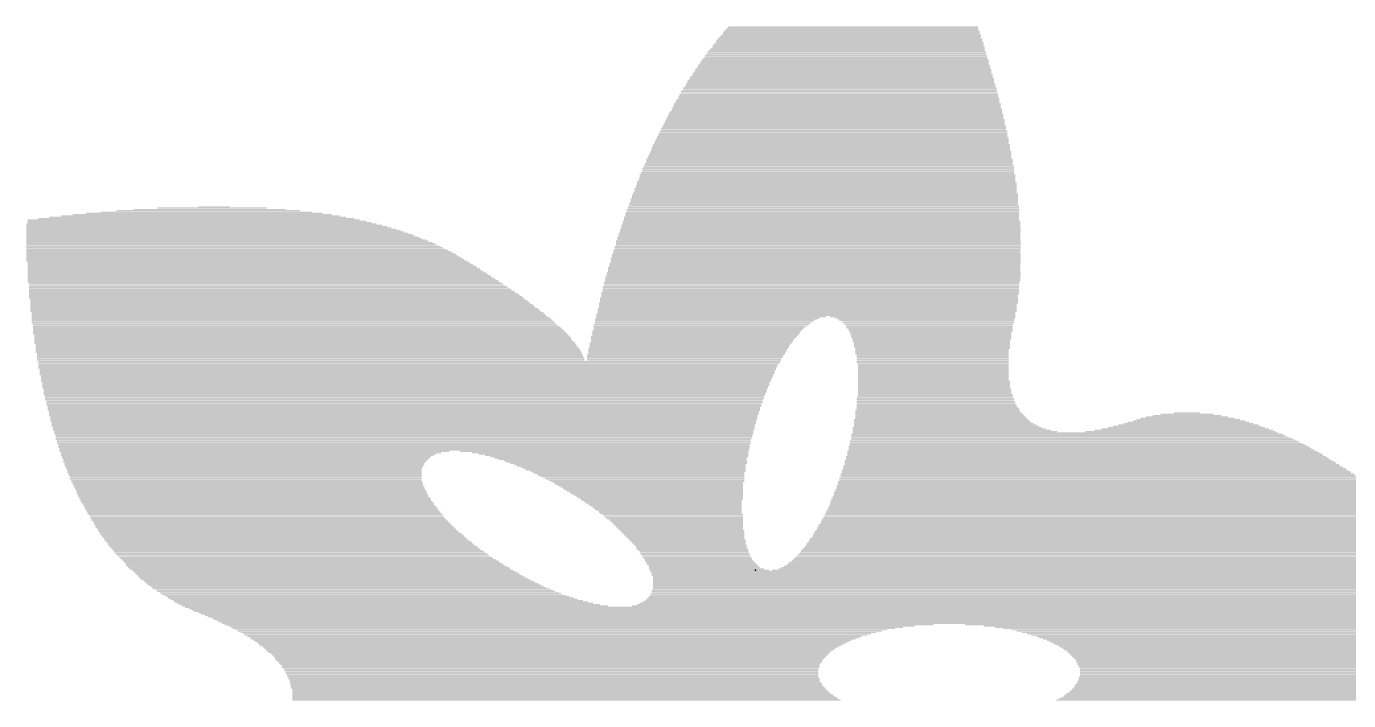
# Model space of a CAD drawing. Extents: x -0.7 to 23.9, y -0.3 to 32.1.
# Drawn here: x 0.758 to 3.299, y 25.15 to 26.445 of the extents above; entities that cross this region are included whole.
import ezdxf

# ---------------------------------------------------------------- set-up
doc = ezdxf.new("R2010")
doc.units = 0
doc.layers.add('21', color=253, linetype='CONTINUOUS')
doc.layers.add('23', color=53, linetype='CONTINUOUS')

# ---------------------------------------------------------------- blocks, each defined once
blk = doc.blocks.new('RECT')
blk.add_solid([(-0.5, -0.5), (0.5, -0.5), (-0.5, 0.5), (0.5, 0.5)])

msp = doc.modelspace()

# ---------------------------------------------------------------- linework, layer by layer
at = {"layer": '23'}
msp.add_point((2.159, 25.4), dxfattribs=at)

# ---------------------------------------------------------------- block references
at = {"layer": '21'}
for p, xscale, yscale in [((2.3406, 26.421), 0.508, 0.0026), ((2.3405, 26.4235), 0.5028, 0.0024), ((2.3418, 26.4261), 0.5004, 0.0026), ((2.3431, 26.4286), 0.4978, 0.0024), ((2.3431, 26.4337), 0.4928, 0.0026), ((2.3431, 26.4311), 0.4928, 0.0024), ((2.3444, 26.4362), 0.4902, 0.0024), ((2.3443, 26.4388), 0.485, 0.0026), ((2.3456, 26.4413), 0.4826, 0.0024), ((2.3469, 26.4438), 0.48, 0.0024), ((2.3342, 26.3956), 0.536, 0.0026), ((2.3342, 26.3981), 0.5308, 0.0024), ((2.3354, 26.4007), 0.5282, 0.0026), ((2.3367, 26.4032), 0.5256, 0.0024), ((2.3367, 26.4083), 0.5206, 0.0026), ((2.338, 26.4057), 0.5232, 0.0024), ((2.338, 26.4108), 0.5182, 0.0024), ((2.3393, 26.4134), 0.5156, 0.0026), ((2.3393, 26.4184), 0.5106, 0.0024), ((2.3393, 26.4159), 0.5106, 0.0024), ((2.3291, 26.3702), 0.5612, 0.0026), ((2.3291, 26.3727), 0.5562, 0.0024), ((2.3304, 26.3778), 0.5538, 0.0024), ((2.3304, 26.3753), 0.5538, 0.0026), ((2.3317, 26.3803), 0.5512, 0.0024), ((2.3316, 26.3829), 0.546, 0.0026), ((2.3329, 26.388), 0.5434, 0.0026), ((2.3329, 26.3854), 0.5434, 0.0024), ((2.3329, 26.3905), 0.5384, 0.0024), ((2.3342, 26.393), 0.536, 0.0024), ((2.324, 26.3473), 0.5816, 0.0024), ((2.3253, 26.3448), 0.5842, 0.0026), ((2.3253, 26.3499), 0.579, 0.0026), ((2.3253, 26.3549), 0.574, 0.0024), ((2.3266, 26.3524), 0.5766, 0.0024), ((2.3265, 26.3575), 0.5714, 0.0026), ((2.3278, 26.3626), 0.5688, 0.0026), ((2.3278, 26.36), 0.5688, 0.0024), ((2.3278, 26.3651), 0.5638, 0.0024), ((2.3291, 26.3676), 0.5612, 0.0024), ((2.3189, 26.3194), 0.607, 0.0026), ((2.3202, 26.3219), 0.6044, 0.0024), ((2.3215, 26.327), 0.602, 0.0024), ((2.3215, 26.3245), 0.602, 0.0026), ((2.3215, 26.3295), 0.5968, 0.0024), ((2.3228, 26.3346), 0.5944, 0.0024), ((2.3228, 26.3321), 0.5944, 0.0026), ((2.3227, 26.3397), 0.5892, 0.0024), ((2.3227, 26.3372), 0.5892, 0.0026), ((2.324, 26.3422), 0.5866, 0.0024), ((2.3164, 26.2965), 0.6274, 0.0024), ((2.3164, 26.294), 0.6274, 0.0026), ((2.3164, 26.3016), 0.6222, 0.0024), ((2.3164, 26.2991), 0.6222, 0.0026), ((2.3177, 26.3041), 0.6198, 0.0024), ((2.3177, 26.3092), 0.6146, 0.0024), ((2.319, 26.3067), 0.6172, 0.0026), ((2.3189, 26.3143), 0.612, 0.0024), ((2.3189, 26.3118), 0.612, 0.0026), ((2.3202, 26.3168), 0.6096, 0.0024), ((2.3113, 26.2686), 0.6476, 0.0026), ((2.3126, 26.2737), 0.6452, 0.0026), ((2.3126, 26.2711), 0.6452, 0.0024), ((2.3126, 26.2787), 0.64, 0.0024), ((2.3139, 26.2762), 0.6426, 0.0024), ((2.3139, 26.2813), 0.6376, 0.0026), ((2.3152, 26.2864), 0.635, 0.0026), ((2.3152, 26.2838), 0.635, 0.0024), ((2.3151, 26.2914), 0.6298, 0.0024), ((2.3151, 26.2889), 0.6298, 0.0024), ((2.3088, 26.2432), 0.668, 0.0026), ((2.3088, 26.2483), 0.663, 0.0026), ((2.3088, 26.2457), 0.663, 0.0024), ((2.3101, 26.2533), 0.6604, 0.0024), ((2.3101, 26.2508), 0.6604, 0.0024), ((2.31, 26.2584), 0.6552, 0.0024), ((2.31, 26.2559), 0.6552, 0.0026), ((2.3113, 26.2635), 0.6526, 0.0024), ((2.3113, 26.261), 0.6526, 0.0026), ((2.3126, 26.266), 0.6502, 0.0024), ((2.305, 26.2178), 0.6858, 0.0026), ((2.305, 26.2229), 0.6808, 0.0026), ((2.305, 26.2203), 0.6808, 0.0024), ((2.3063, 26.2279), 0.6782, 0.0024), ((2.3063, 26.2254), 0.6782, 0.0024), ((2.3062, 26.233), 0.673, 0.0024), ((2.3075, 26.2305), 0.6756, 0.0026), ((2.3075, 26.2381), 0.6704, 0.0024), ((2.3075, 26.2356), 0.6704, 0.0026), ((2.3088, 26.2406), 0.668, 0.0024), ((2.3011, 26.1949), 0.6984, 0.0024), ((2.3011, 26.1924), 0.6984, 0.0026), ((2.3024, 26.2), 0.6958, 0.0024), ((2.3024, 26.1975), 0.6958, 0.0026), ((2.3037, 26.2051), 0.6934, 0.0026), ((2.3037, 26.2025), 0.6934, 0.0024), ((2.3037, 26.2127), 0.6882, 0.0024), ((2.3037, 26.2102), 0.6882, 0.0026), ((2.3037, 26.2076), 0.6882, 0.0024), ((2.305, 26.2152), 0.6858, 0.0024), ((2.2986, 26.1721), 0.7136, 0.0026), ((2.2986, 26.1695), 0.7136, 0.0024), ((2.2986, 26.167), 0.7136, 0.0026), ((2.2999, 26.1771), 0.7112, 0.0024), ((2.2999, 26.1746), 0.7112, 0.0024), ((2.2999, 26.1822), 0.706, 0.0024), ((2.2999, 26.1797), 0.706, 0.0026), ((2.3012, 26.1898), 0.7036, 0.0024), ((2.3012, 26.1873), 0.7036, 0.0024), ((2.3012, 26.1848), 0.7036, 0.0026), ((2.2948, 26.1467), 0.7264, 0.0026), ((2.2961, 26.1441), 0.729, 0.0024), ((2.2961, 26.1416), 0.729, 0.0026), ((2.2961, 26.1517), 0.7238, 0.0024), ((2.2961, 26.1492), 0.7238, 0.0024), ((2.2974, 26.1594), 0.7214, 0.0026), ((2.2974, 26.1568), 0.7214, 0.0024), ((2.2974, 26.1543), 0.7214, 0.0026), ((2.2973, 26.1644), 0.7162, 0.0024), ((2.2973, 26.1619), 0.7162, 0.0024), ((2.2923, 26.1213), 0.7416, 0.0026), ((2.2923, 26.1187), 0.7416, 0.0024), ((2.2923, 26.1162), 0.7416, 0.0026), ((2.2923, 26.1263), 0.7366, 0.0024), ((2.2935, 26.1238), 0.739, 0.0024), ((2.2935, 26.134), 0.734, 0.0026), ((2.2935, 26.1314), 0.734, 0.0024), ((2.2935, 26.1289), 0.734, 0.0026), ((2.2948, 26.139), 0.7314, 0.0024), ((2.2948, 26.1365), 0.7314, 0.0024), ((1.1074, 26.0908), 0.353, 0.0026), ((1.1099, 26.0933), 0.292, 0.0024), ((1.115, 26.0959), 0.2108, 0.0026), ((1.1188, 26.0984), 0.061, 0.0024), ((2.2885, 26.0933), 0.7544, 0.0024), ((2.2885, 26.0908), 0.7544, 0.0026), ((2.2897, 26.0984), 0.7518, 0.0024), ((2.2897, 26.0959), 0.7518, 0.0026), ((2.2897, 26.106), 0.7466, 0.0024), ((2.2897, 26.1035), 0.7466, 0.0026), ((2.291, 26.1009), 0.7492, 0.0024), ((2.291, 26.1136), 0.7442, 0.0024), ((2.291, 26.1111), 0.7442, 0.0024), ((2.291, 26.1086), 0.7442, 0.0026), ((1.0946, 26.0654), 0.673, 0.0026), ((1.0794, 26.073), 0.6374, 0.0024), ((1.0858, 26.0705), 0.6502, 0.0026), ((1.0909, 26.0679), 0.6604, 0.0024), ((1.0845, 26.0755), 0.607, 0.0024), ((1.087, 26.0781), 0.5714, 0.0026), ((1.0921, 26.0806), 0.5358, 0.0024), ((1.0959, 26.0832), 0.4978, 0.0026), ((1.0997, 26.0857), 0.4546, 0.0024), ((1.1036, 26.0882), 0.4064, 0.0024), ((2.2859, 26.0705), 0.7644, 0.0026), ((2.2859, 26.0679), 0.7644, 0.0024), ((2.2859, 26.0654), 0.7644, 0.0026), ((2.2859, 26.0781), 0.7594, 0.0026), ((2.2859, 26.0755), 0.7594, 0.0024), ((2.2859, 26.073), 0.7594, 0.0024), ((2.2872, 26.0857), 0.7568, 0.0024), ((2.2872, 26.0832), 0.7568, 0.0026), ((2.2872, 26.0806), 0.7568, 0.0024), ((2.2885, 26.0882), 0.7544, 0.0024), ((1.0997, 26.0628), 0.6832, 0.0024), ((1.1048, 26.0603), 0.6934, 0.0024), ((1.1086, 26.0578), 0.701, 0.0026), ((1.1137, 26.0552), 0.7112, 0.0024), ((1.1175, 26.0527), 0.7188, 0.0026), ((1.1213, 26.0501), 0.7264, 0.0024), ((1.1251, 26.0476), 0.734, 0.0024), ((1.1289, 26.0451), 0.7416, 0.0026), ((1.1315, 26.0425), 0.7468, 0.0024), ((1.1353, 26.04), 0.7544, 0.0026), ((2.2808, 26.04), 0.7746, 0.0026), ((2.2821, 26.0476), 0.772, 0.0024), ((2.2821, 26.0451), 0.772, 0.0026), ((2.2821, 26.0425), 0.772, 0.0024), ((2.2834, 26.0552), 0.7696, 0.0024), ((2.2834, 26.0527), 0.7696, 0.0026), ((2.2834, 26.0501), 0.7696, 0.0024), ((2.2846, 26.0628), 0.767, 0.0024), ((2.2846, 26.0603), 0.767, 0.0024), ((2.2846, 26.0578), 0.767, 0.0026), ((1.1378, 26.0374), 0.7594, 0.0024), ((1.1416, 26.0349), 0.767, 0.0024), ((1.1442, 26.0324), 0.7722, 0.0026), ((1.148, 26.0298), 0.7798, 0.0024), ((1.1505, 26.0273), 0.7848, 0.0026), ((1.1531, 26.0247), 0.79, 0.0024), ((1.1556, 26.0222), 0.795, 0.0024), ((1.1581, 26.0197), 0.8, 0.0026), ((1.1607, 26.0171), 0.8052, 0.0024), ((1.1632, 26.0146), 0.8102, 0.0026), ((2.277, 26.0146), 0.7822, 0.0026), ((2.2783, 26.0222), 0.7798, 0.0024), ((2.2783, 26.0197), 0.7798, 0.0026), ((2.2783, 26.0171), 0.7798, 0.0024), ((2.2796, 26.0324), 0.7772, 0.0026), ((2.2796, 26.0298), 0.7772, 0.0024), ((2.2796, 26.0273), 0.7772, 0.0026), ((2.2796, 26.0247), 0.7772, 0.0024), ((2.2808, 26.0374), 0.7746, 0.0024), ((2.2808, 26.0349), 0.7746, 0.0024), ((1.1658, 26.012), 0.8154, 0.0024), ((1.1683, 26.0095), 0.8204, 0.0024), ((1.1708, 26.007), 0.8254, 0.0026), ((1.1721, 26.0044), 0.828, 0.0024), ((1.1747, 26.0019), 0.8332, 0.0026), ((1.1772, 25.9993), 0.8382, 0.0024), ((1.1785, 25.9968), 0.8408, 0.0024), ((1.181, 25.9943), 0.8458, 0.0026), ((1.1848, 25.9917), 0.8482, 0.0024), ((1.1861, 25.9892), 0.8508, 0.0026), ((2.2732, 25.9892), 0.7898, 0.0026), ((2.2745, 25.9993), 0.7874, 0.0024), ((2.2745, 25.9968), 0.7874, 0.0024), ((2.2745, 25.9943), 0.7874, 0.0026), ((2.2745, 25.9917), 0.7874, 0.0024), ((2.2758, 26.007), 0.7848, 0.0026), ((2.2758, 26.0044), 0.7848, 0.0024), ((2.2758, 26.0019), 0.7848, 0.0026), ((2.277, 26.012), 0.7822, 0.0024), ((2.277, 26.0095), 0.7822, 0.0024), ((1.1887, 25.9866), 0.856, 0.0024), ((1.1912, 25.9841), 0.861, 0.0024), ((1.1925, 25.9816), 0.8636, 0.0026), ((1.195, 25.979), 0.8686, 0.0024), ((1.1963, 25.9765), 0.8712, 0.0026), ((1.1988, 25.9739), 0.8762, 0.0024), ((1.2014, 25.9714), 0.8814, 0.0024), ((1.2026, 25.9689), 0.8838, 0.0026), ((1.2052, 25.9663), 0.889, 0.0024), ((1.2064, 25.9638), 0.8914, 0.0026), ((2.2694, 25.9638), 0.7974, 0.0026), ((2.2707, 25.9714), 0.795, 0.0024), ((2.2707, 25.9689), 0.795, 0.0026), ((2.2707, 25.9663), 0.795, 0.0024), ((2.2719, 25.9816), 0.7924, 0.0026), ((2.2719, 25.979), 0.7924, 0.0024), ((2.2719, 25.9765), 0.7924, 0.0026), ((2.2719, 25.9739), 0.7924, 0.0024), ((2.2732, 25.9866), 0.7898, 0.0024), ((2.2732, 25.9841), 0.7898, 0.0024), ((1.209, 25.9612), 0.8966, 0.0024), ((1.2102, 25.9587), 0.899, 0.0024), ((1.2128, 25.9562), 0.9042, 0.0026), ((1.2141, 25.9536), 0.9068, 0.0024), ((1.2178, 25.9511), 0.9092, 0.0026), ((1.2191, 25.9485), 0.9118, 0.0024), ((1.2217, 25.946), 0.917, 0.0024), ((1.2229, 25.9435), 0.9194, 0.0026), ((1.2255, 25.9409), 0.9246, 0.0024), ((1.2267, 25.9384), 0.927, 0.0026), ((2.2656, 25.9435), 0.8, 0.0026), ((2.2656, 25.9409), 0.8, 0.0024), ((2.2656, 25.9384), 0.8, 0.0026), ((2.2669, 25.9536), 0.7976, 0.0024), ((2.2669, 25.9511), 0.7976, 0.0026), ((2.2669, 25.9485), 0.7976, 0.0024), ((2.2669, 25.946), 0.7976, 0.0024), ((2.2694, 25.9612), 0.7974, 0.0024), ((2.2694, 25.9587), 0.7974, 0.0024), ((2.2694, 25.9562), 0.7974, 0.0026), ((1.2293, 25.9358), 0.9322, 0.0024), ((1.2305, 25.9333), 0.9346, 0.0024), ((1.2331, 25.9308), 0.9398, 0.0026), ((1.2344, 25.9282), 0.9424, 0.0024), ((1.2369, 25.9257), 0.9474, 0.0026), ((1.2382, 25.9231), 0.95, 0.0024), ((1.2407, 25.9206), 0.9498, 0.0024), ((1.2433, 25.9181), 0.955, 0.0026), ((1.2445, 25.9155), 0.9574, 0.0024), ((1.2458, 25.913), 0.96, 0.0026), ((2.2605, 25.913), 0.805, 0.0026), ((2.2618, 25.9231), 0.8026, 0.0024), ((2.2618, 25.9206), 0.8026, 0.0024), ((2.2618, 25.9181), 0.8026, 0.0026), ((2.2618, 25.9155), 0.8026, 0.0024), ((2.2643, 25.9333), 0.8026, 0.0024), ((2.2643, 25.9308), 0.8026, 0.0026), ((2.263, 25.9282), 0.8, 0.0024), ((2.263, 25.9257), 0.8, 0.0026), ((2.2656, 25.9358), 0.8, 0.0024), ((1.2484, 25.9104), 0.9652, 0.0024), ((1.2496, 25.9079), 0.9676, 0.0024), ((1.2509, 25.9054), 0.9702, 0.0026), ((1.2534, 25.9028), 0.9752, 0.0024), ((1.2547, 25.9003), 0.9778, 0.0026), ((1.256, 25.8977), 0.9804, 0.0024), ((1.2598, 25.8952), 0.983, 0.0024), ((1.261, 25.8927), 0.9854, 0.0026), ((1.2623, 25.8901), 0.988, 0.0024), ((1.2636, 25.8876), 0.9906, 0.0026), ((2.2555, 25.8927), 0.8052, 0.0026), ((2.2555, 25.8901), 0.8052, 0.0024), ((2.0738, 25.8876), 0.4418, 0.0026), ((2.258, 25.9028), 0.8052, 0.0024), ((2.258, 25.9003), 0.8052, 0.0026), ((2.258, 25.8977), 0.8052, 0.0024), ((2.2567, 25.8952), 0.8026, 0.0024), ((2.2593, 25.9104), 0.8026, 0.0024), ((2.2593, 25.9079), 0.8026, 0.0024), ((2.2593, 25.9054), 0.8026, 0.0026), ((2.4803, 25.8876), 0.3556, 0.0026), ((1.2661, 25.885), 0.9956, 0.0024), ((1.2674, 25.8825), 0.9982, 0.0024), ((1.2687, 25.88), 1.0008, 0.0026), ((1.2699, 25.8774), 1.0032, 0.0024), ((1.2712, 25.8749), 1.0058, 0.0026), ((1.2737, 25.8723), 1.0058, 0.0024), ((1.275, 25.8698), 1.0084, 0.0024), ((1.2775, 25.8673), 1.0134, 0.0026), ((1.2788, 25.8647), 1.016, 0.0024), ((1.2801, 25.8622), 1.0186, 0.0026), ((2.0548, 25.8723), 0.414, 0.0024), ((2.0535, 25.8698), 0.4114, 0.0024), ((2.051, 25.8673), 0.4064, 0.0026), ((2.0497, 25.8647), 0.4038, 0.0024), ((2.0484, 25.8622), 0.4012, 0.0026), ((2.0637, 25.8825), 0.4268, 0.0024), ((2.0611, 25.88), 0.4216, 0.0026), ((2.0598, 25.8774), 0.419, 0.0024), ((2.0573, 25.8749), 0.414, 0.0026), ((2.0675, 25.885), 0.4292, 0.0024), ((2.4853, 25.885), 0.3454, 0.0024), ((2.4866, 25.8825), 0.3378, 0.0024), ((2.4878, 25.88), 0.3352, 0.0026), ((2.4904, 25.8774), 0.3302, 0.0024), ((2.4917, 25.8749), 0.3276, 0.0026), ((2.4917, 25.8723), 0.3226, 0.0024), ((2.4929, 25.8698), 0.32, 0.0024), ((2.4929, 25.8673), 0.32, 0.0026), ((2.4942, 25.8647), 0.3174, 0.0024), ((2.4955, 25.8622), 0.315, 0.0026), ((1.2813, 25.8596), 1.021, 0.0024), ((1.2826, 25.8571), 1.0236, 0.0024), ((1.2839, 25.8546), 1.0262, 0.0026), ((1.2864, 25.852), 1.026, 0.0024), ((1.2877, 25.8495), 1.0286, 0.0026), ((1.289, 25.8469), 1.0312, 0.0024), ((1.289, 25.8444), 1.0312, 0.0024), ((1.2903, 25.8419), 1.0338, 0.0026), ((1.2915, 25.8393), 1.0362, 0.0024), ((1.2928, 25.8368), 1.0388, 0.0026), ((2.0345, 25.8368), 0.3886, 0.0026), ((2.0408, 25.8495), 0.3962, 0.0026), ((2.0395, 25.8469), 0.3936, 0.0024), ((2.0383, 25.8444), 0.3912, 0.0024), ((2.037, 25.8419), 0.3886, 0.0026), ((2.037, 25.8393), 0.3886, 0.0024), ((2.0459, 25.8596), 0.4012, 0.0024), ((2.0446, 25.8571), 0.3986, 0.0024), ((2.0446, 25.8546), 0.3986, 0.0026), ((2.0434, 25.852), 0.3962, 0.0024), ((2.4955, 25.8596), 0.315, 0.0024), ((2.4955, 25.8571), 0.3098, 0.0024), ((2.4955, 25.8546), 0.3098, 0.0026), ((2.4967, 25.852), 0.3072, 0.0024), ((2.4967, 25.8495), 0.3072, 0.0026), ((2.4967, 25.8469), 0.3072, 0.0024), ((2.498, 25.8444), 0.3048, 0.0024), ((2.4967, 25.8419), 0.3022, 0.0026), ((2.4967, 25.8393), 0.3022, 0.0024), ((2.498, 25.8368), 0.2996, 0.0026), ((1.2953, 25.8342), 1.0388, 0.0024), ((1.2953, 25.8317), 1.0388, 0.0024), ((1.2966, 25.8292), 1.0414, 0.0026), ((1.2979, 25.8266), 1.044, 0.0024), ((1.2991, 25.8241), 1.0464, 0.0026), ((1.2991, 25.8215), 1.0464, 0.0024), ((1.3004, 25.819), 1.049, 0.0024), ((1.3017, 25.8165), 1.0464, 0.0026), ((1.303, 25.8139), 1.049, 0.0024), ((1.303, 25.8114), 1.049, 0.0026), ((2.0243, 25.8139), 0.3784, 0.0024), ((2.023, 25.8114), 0.3758, 0.0026), ((2.0294, 25.8266), 0.3836, 0.0024), ((2.0281, 25.8241), 0.381, 0.0026), ((2.0281, 25.8215), 0.381, 0.0024), ((2.0268, 25.819), 0.3784, 0.0024), ((2.0268, 25.8165), 0.3784, 0.0026), ((2.0332, 25.8342), 0.386, 0.0024), ((2.0319, 25.8317), 0.3834, 0.0024), ((2.0319, 25.8292), 0.3834, 0.0026), ((2.498, 25.8342), 0.2996, 0.0024), ((2.498, 25.8317), 0.2996, 0.0024), ((2.498, 25.8292), 0.2996, 0.0026), ((2.4993, 25.8266), 0.2972, 0.0024), ((2.498, 25.8241), 0.2946, 0.0026), ((2.498, 25.8215), 0.2946, 0.0024), ((2.498, 25.819), 0.2946, 0.0024), ((2.498, 25.8165), 0.2946, 0.0026), ((2.4993, 25.8139), 0.292, 0.0024), ((2.4993, 25.8114), 0.292, 0.0026), ((1.3042, 25.8088), 1.0514, 0.0024), ((1.3042, 25.8063), 1.0514, 0.0024), ((1.3042, 25.8038), 1.0514, 0.0026), ((1.4934, 25.8012), 1.4248, 0.0024), ((1.4934, 25.7987), 1.4248, 0.0026), ((1.4922, 25.7961), 1.4224, 0.0024), ((1.4909, 25.7936), 1.4198, 0.0024), ((1.4909, 25.7911), 1.4198, 0.0026), ((1.4896, 25.7885), 1.4172, 0.0024), ((1.4909, 25.786), 1.4148, 0.0026), ((2.023, 25.8088), 0.3758, 0.0024), ((2.0218, 25.8063), 0.3734, 0.0024), ((2.0218, 25.8038), 0.3734, 0.0026), ((2.4993, 25.8088), 0.292, 0.0024), ((2.4993, 25.8063), 0.292, 0.0024), ((2.4993, 25.8038), 0.292, 0.0026), ((2.4993, 25.8012), 0.292, 0.0024), ((2.4993, 25.7987), 0.292, 0.0026), ((2.5006, 25.7961), 0.2896, 0.0024), ((2.5006, 25.7936), 0.2896, 0.0024), ((2.5006, 25.7911), 0.2896, 0.0026), ((2.5006, 25.7885), 0.2896, 0.0024), ((2.5006, 25.786), 0.2896, 0.0026), ((1.4896, 25.7834), 1.4122, 0.0024), ((1.4896, 25.7809), 1.4122, 0.0024), ((1.4896, 25.7784), 1.4122, 0.0026), ((1.4883, 25.7758), 1.4096, 0.0024), ((1.4896, 25.7733), 1.407, 0.0026), ((1.4884, 25.7707), 1.4046, 0.0024), ((1.4884, 25.7682), 1.4046, 0.0024), ((1.4871, 25.7657), 1.402, 0.0026), ((1.4871, 25.7631), 1.402, 0.0024), ((1.4871, 25.7606), 1.397, 0.0026), ((2.5006, 25.7834), 0.2896, 0.0024), ((2.5006, 25.7809), 0.2896, 0.0024), ((2.5006, 25.7784), 0.2896, 0.0026), ((2.5006, 25.7758), 0.2896, 0.0024), ((2.5006, 25.7733), 0.2896, 0.0026), ((2.5006, 25.7707), 0.2896, 0.0024), ((2.5006, 25.7682), 0.2896, 0.0024), ((2.5006, 25.7657), 0.2896, 0.0026), ((2.5018, 25.7631), 0.292, 0.0024), ((2.5018, 25.7606), 0.292, 0.0026), ((1.4871, 25.758), 1.397, 0.0024), ((1.4871, 25.7555), 1.397, 0.0024), ((1.4858, 25.753), 1.3944, 0.0026), ((1.4858, 25.7504), 1.3944, 0.0024), ((1.4858, 25.7479), 1.3892, 0.0026), ((1.4858, 25.7453), 1.3892, 0.0024), ((1.4858, 25.7428), 1.3892, 0.0024), ((1.4846, 25.7403), 1.3868, 0.0026), ((1.4846, 25.7377), 1.3868, 0.0024), ((1.4846, 25.7352), 1.3818, 0.0026), ((2.5018, 25.758), 0.292, 0.0024), ((2.5018, 25.7555), 0.292, 0.0024), ((2.5018, 25.753), 0.292, 0.0026), ((2.5018, 25.7504), 0.292, 0.0024), ((2.5031, 25.7479), 0.2946, 0.0026), ((2.5031, 25.7453), 0.2946, 0.0024), ((2.5031, 25.7428), 0.2946, 0.0024), ((2.5031, 25.7403), 0.2946, 0.0026), ((2.5044, 25.7377), 0.2972, 0.0024), ((2.5044, 25.7352), 0.2972, 0.0026), ((1.4846, 25.7326), 1.3818, 0.0024), ((1.4846, 25.7301), 1.3818, 0.0024), ((1.4833, 25.7276), 1.3792, 0.0026), ((1.4845, 25.725), 1.3766, 0.0024), ((1.4845, 25.7225), 1.3766, 0.0026), ((1.4833, 25.7199), 1.3742, 0.0024), ((1.4833, 25.7174), 1.3742, 0.0024), ((1.4846, 25.7149), 1.3716, 0.0026), ((1.4833, 25.7123), 1.369, 0.0024), ((1.4833, 25.7098), 1.369, 0.0026), ((2.5031, 25.7326), 0.2996, 0.0024), ((2.5044, 25.7301), 0.3022, 0.0024), ((2.5044, 25.7276), 0.3022, 0.0026), ((2.5044, 25.725), 0.3022, 0.0024), ((2.5057, 25.7225), 0.3048, 0.0026), ((2.5057, 25.7199), 0.3048, 0.0024), ((2.5069, 25.7174), 0.3072, 0.0024), ((2.5069, 25.7149), 0.3072, 0.0026), ((2.5082, 25.7123), 0.3098, 0.0024), ((2.5095, 25.7098), 0.3124, 0.0026), ((1.4833, 25.7072), 1.369, 0.0024), ((1.4833, 25.7047), 1.364, 0.0024), ((1.4833, 25.7022), 1.364, 0.0026), ((1.4833, 25.6996), 1.364, 0.0024), ((1.482, 25.6971), 1.3614, 0.0026), ((1.4833, 25.6945), 1.3588, 0.0024), ((1.4833, 25.692), 1.3588, 0.0024), ((1.4833, 25.6895), 1.3588, 0.0026), ((1.482, 25.6869), 1.3562, 0.0024), ((1.4833, 25.6844), 1.3538, 0.0026), ((2.5158, 25.6895), 0.3352, 0.0026), ((2.5171, 25.6869), 0.3378, 0.0024), ((2.5183, 25.6844), 0.3402, 0.0026), ((2.5082, 25.7072), 0.315, 0.0024), ((2.5094, 25.7047), 0.3174, 0.0024), ((2.5107, 25.7022), 0.32, 0.0026), ((2.512, 25.6996), 0.3226, 0.0024), ((2.5132, 25.6971), 0.325, 0.0026), ((2.5145, 25.6945), 0.3276, 0.0024), ((2.5158, 25.692), 0.3302, 0.0024), ((2.9908, 25.6844), 0.2336, 0.0026), ((2.992, 25.6869), 0.2158, 0.0024), ((2.9908, 25.6895), 0.1982, 0.0026), ((2.9895, 25.692), 0.1802, 0.0024), ((2.9882, 25.6945), 0.1574, 0.0024), ((2.9882, 25.6971), 0.132, 0.0026), ((2.9883, 25.6996), 0.1016, 0.0024), ((2.9883, 25.7022), 0.0508, 0.0026), ((1.4833, 25.6818), 1.3538, 0.0024), ((1.482, 25.6793), 1.3512, 0.0024), ((1.482, 25.6768), 1.3512, 0.0026), ((1.4833, 25.6742), 1.3488, 0.0024), ((1.4833, 25.6717), 1.3488, 0.0026), ((1.482, 25.6691), 1.3462, 0.0024), ((1.4833, 25.6666), 1.3436, 0.0024), ((1.4833, 25.6641), 1.3436, 0.0026), ((1.4833, 25.6615), 1.3436, 0.0024), ((1.4833, 25.659), 1.3386, 0.0026), ((2.7571, 25.6615), 0.828, 0.0024), ((2.7596, 25.659), 0.833, 0.0026), ((2.5272, 25.6742), 0.3632, 0.0024), ((2.531, 25.6717), 0.3708, 0.0026), ((2.5361, 25.6691), 0.381, 0.0024), ((2.5424, 25.6666), 0.3936, 0.0024), ((2.7545, 25.6641), 0.8178, 0.0026), ((2.5209, 25.6818), 0.3454, 0.0024), ((2.5234, 25.6793), 0.3504, 0.0024), ((2.526, 25.6768), 0.3556, 0.0026), ((2.9755, 25.6666), 0.3656, 0.0024), ((2.9819, 25.6691), 0.3428, 0.0024), ((2.9844, 25.6717), 0.3224, 0.0026), ((2.987, 25.6742), 0.3022, 0.0024), ((2.9882, 25.6768), 0.2844, 0.0026), ((2.9908, 25.6793), 0.2692, 0.0024), ((2.9908, 25.6818), 0.249, 0.0024), ((1.4833, 25.6564), 1.3386, 0.0024), ((1.4833, 25.6539), 1.3386, 0.0024), ((1.482, 25.6514), 1.336, 0.0026), ((1.4833, 25.6488), 1.3334, 0.0024), ((1.4833, 25.6463), 1.3334, 0.0026), ((1.4833, 25.6437), 1.3334, 0.0024), ((1.4833, 25.6412), 1.3284, 0.0024), ((1.4833, 25.6387), 1.3284, 0.0026), ((1.4833, 25.6361), 1.3284, 0.0024), ((1.4845, 25.6336), 1.3258, 0.0026), ((2.7787, 25.6387), 0.8814, 0.0026), ((2.7812, 25.6361), 0.8864, 0.0024), ((2.7825, 25.6336), 0.889, 0.0026), ((2.7698, 25.6488), 0.8584, 0.0024), ((2.7724, 25.6463), 0.8636, 0.0026), ((2.7749, 25.6437), 0.8686, 0.0024), ((2.7774, 25.6412), 0.8736, 0.0024), ((2.7622, 25.6564), 0.8382, 0.0024), ((2.766, 25.6539), 0.8458, 0.0024), ((2.7685, 25.6514), 0.8508, 0.0026), ((1.4845, 25.631), 1.3258, 0.0024), ((1.1962, 25.6285), 0.7492, 0.0024), ((1.1899, 25.626), 0.7314, 0.0026), ((1.1848, 25.6234), 0.7212, 0.0024), ((1.1823, 25.6209), 0.7162, 0.0026), ((1.181, 25.6183), 0.7086, 0.0024), ((1.1797, 25.6158), 0.706, 0.0024), ((1.1798, 25.6133), 0.701, 0.0026), ((1.1785, 25.6107), 0.6984, 0.0024), ((1.1772, 25.6082), 0.6958, 0.0026), ((1.8681, 25.6285), 0.5536, 0.0024), ((1.8795, 25.626), 0.5308, 0.0026), ((1.8859, 25.6234), 0.5182, 0.0024), ((1.8922, 25.6209), 0.5054, 0.0026), ((1.8973, 25.6183), 0.4952, 0.0024), ((1.8998, 25.6158), 0.485, 0.0024), ((1.9036, 25.6133), 0.4774, 0.0026), ((1.9087, 25.6107), 0.4672, 0.0024), ((1.9113, 25.6082), 0.4622, 0.0026), ((2.799, 25.6107), 0.9372, 0.0024), ((2.8015, 25.6082), 0.9422, 0.0026), ((2.7939, 25.6183), 0.922, 0.0024), ((2.7964, 25.6158), 0.927, 0.0024), ((2.7977, 25.6133), 0.9296, 0.0026), ((2.7863, 25.6285), 0.9016, 0.0024), ((2.7889, 25.626), 0.9068, 0.0026), ((2.7914, 25.6234), 0.9118, 0.0024), ((2.7927, 25.6209), 0.9144, 0.0026), ((2.785, 25.631), 0.894, 0.0024), ((1.1772, 25.6056), 0.6908, 0.0024), ((1.1772, 25.6031), 0.6908, 0.0024), ((1.1759, 25.6006), 0.6882, 0.0026), ((1.1772, 25.598), 0.6858, 0.0024), ((1.1759, 25.5955), 0.6832, 0.0026), ((1.1772, 25.5929), 0.6806, 0.0024), ((1.1772, 25.5904), 0.6806, 0.0024), ((1.1772, 25.5879), 0.6806, 0.0026), ((1.1785, 25.5853), 0.6782, 0.0024), ((1.1785, 25.5828), 0.6782, 0.0026), ((1.9151, 25.6056), 0.4546, 0.0024), ((1.9176, 25.6031), 0.4444, 0.0024), ((1.9202, 25.6006), 0.4394, 0.0026), ((1.924, 25.598), 0.4318, 0.0024), ((1.9265, 25.5955), 0.4266, 0.0026), ((1.9291, 25.5929), 0.4216, 0.0024), ((1.9329, 25.5904), 0.414, 0.0024), ((1.9342, 25.5879), 0.4064, 0.0026), ((1.9367, 25.5853), 0.4014, 0.0024), ((1.9392, 25.5828), 0.3962, 0.0026), ((2.8155, 25.5853), 0.9854, 0.0024), ((2.8168, 25.5828), 0.988, 0.0026), ((2.8104, 25.5929), 0.9702, 0.0024), ((2.813, 25.5904), 0.9754, 0.0024), ((2.8142, 25.5879), 0.9778, 0.0026), ((2.8054, 25.6006), 0.955, 0.0026), ((2.8079, 25.598), 0.96, 0.0024), ((2.8105, 25.5955), 0.9652, 0.0026), ((2.8028, 25.6056), 0.9448, 0.0024), ((2.8054, 25.6031), 0.95, 0.0024), ((1.1798, 25.5802), 0.6756, 0.0024), ((1.1798, 25.5777), 0.6756, 0.0024), ((1.1798, 25.5752), 0.6756, 0.0026), ((1.181, 25.5726), 0.673, 0.0024), ((1.181, 25.5701), 0.673, 0.0026), ((1.1835, 25.5675), 0.673, 0.0024), ((1.1835, 25.565), 0.673, 0.0024), ((1.1848, 25.5625), 0.6704, 0.0026), ((1.1861, 25.5599), 0.673, 0.0024), ((1.1874, 25.5574), 0.6706, 0.0026), ((1.9418, 25.5802), 0.3912, 0.0024), ((1.9443, 25.5777), 0.386, 0.0024), ((1.9469, 25.5752), 0.381, 0.0026), ((1.9494, 25.5726), 0.376, 0.0024), ((1.9519, 25.5701), 0.3708, 0.0026), ((1.9532, 25.5675), 0.3632, 0.0024), ((1.9544, 25.565), 0.3606, 0.0024), ((1.957, 25.5625), 0.3556, 0.0026), ((1.9595, 25.5599), 0.3504, 0.0024), ((1.9621, 25.5574), 0.3454, 0.0026), ((2.827, 25.5625), 1.0236, 0.0026), ((2.8295, 25.5599), 1.0286, 0.0024), ((2.8308, 25.5574), 1.0312, 0.0026), ((2.8231, 25.5701), 1.0108, 0.0026), ((2.8257, 25.5675), 1.016, 0.0024), ((2.8269, 25.565), 1.0184, 0.0024), ((2.8193, 25.5777), 0.9982, 0.0024), ((2.8206, 25.5752), 1.0008, 0.0026), ((2.8231, 25.5726), 1.0058, 0.0024), ((2.8193, 25.5802), 0.993, 0.0024), ((1.1886, 25.5548), 0.673, 0.0024), ((1.1899, 25.5523), 0.6704, 0.0024), ((1.1912, 25.5498), 0.673, 0.0026), ((1.1912, 25.5472), 0.673, 0.0024), ((1.1937, 25.5447), 0.673, 0.0026), ((1.1937, 25.5421), 0.673, 0.0024), ((1.1962, 25.5396), 0.673, 0.0024), ((1.1975, 25.5371), 0.6756, 0.0026), ((1.1988, 25.5345), 0.673, 0.0024), ((1.2001, 25.532), 0.6756, 0.0026), ((1.9633, 25.5548), 0.3428, 0.0024), ((1.9659, 25.5523), 0.3378, 0.0024), ((1.9684, 25.5498), 0.3326, 0.0026), ((1.9697, 25.5472), 0.3302, 0.0024), ((1.9722, 25.5447), 0.325, 0.0026), ((1.9748, 25.5421), 0.32, 0.0024), ((1.976, 25.5396), 0.3174, 0.0024), ((1.9786, 25.5371), 0.3124, 0.0026), ((1.9786, 25.5345), 0.3074, 0.0024), ((1.9811, 25.532), 0.3022, 0.0026), ((2.8409, 25.532), 1.0768, 0.0026), ((2.8396, 25.5371), 1.0692, 0.0026), ((2.8409, 25.5345), 1.0718, 0.0024), ((2.8371, 25.5421), 1.0592, 0.0024), ((2.8384, 25.5396), 1.0618, 0.0024), ((2.8333, 25.5498), 1.0464, 0.0026), ((2.8358, 25.5472), 1.0514, 0.0024), ((2.8371, 25.5447), 1.054, 0.0026), ((2.832, 25.5548), 1.0388, 0.0024), ((2.8333, 25.5523), 1.0414, 0.0024), ((1.2026, 25.5294), 0.6756, 0.0024), ((1.2039, 25.5269), 0.673, 0.0024), ((1.2052, 25.5244), 0.6756, 0.0026), ((1.2077, 25.5218), 0.6756, 0.0024), ((1.209, 25.5193), 0.6782, 0.0026), ((1.2102, 25.5167), 0.6756, 0.0024), ((1.2115, 25.5142), 0.6782, 0.0024), ((1.2141, 25.5117), 0.6782, 0.0026), ((1.2153, 25.5091), 0.6806, 0.0024), ((1.2178, 25.5066), 0.6806, 0.0026), ((1.9824, 25.5294), 0.2996, 0.0024), ((1.9849, 25.5269), 0.2946, 0.0024), ((1.9862, 25.5244), 0.292, 0.0026), ((1.9888, 25.5218), 0.287, 0.0024), ((1.99, 25.5193), 0.2844, 0.0026), ((1.9913, 25.5167), 0.282, 0.0024), ((1.9938, 25.5142), 0.2768, 0.0024), ((1.9951, 25.5117), 0.2742, 0.0026), ((1.9964, 25.5091), 0.2718, 0.0024), ((2.0002, 25.5066), 0.2692, 0.0026), ((2.8498, 25.5091), 1.115, 0.0024), ((2.8523, 25.5066), 1.12, 0.0026), ((2.8485, 25.5142), 1.1074, 0.0024), ((2.8498, 25.5117), 1.11, 0.0026), ((2.8473, 25.5193), 1.0998, 0.0026), ((2.8485, 25.5167), 1.1022, 0.0024), ((2.8447, 25.5244), 1.0896, 0.0026), ((2.846, 25.5218), 1.0922, 0.0024), ((2.8435, 25.5294), 1.082, 0.0024), ((2.8447, 25.5269), 1.0844, 0.0024), ((1.2204, 25.504), 0.6806, 0.0024), ((1.2204, 25.5015), 0.6806, 0.0024), ((1.2229, 25.499), 0.6806, 0.0026), ((1.2242, 25.4964), 0.6832, 0.0024), ((1.2267, 25.4939), 0.6832, 0.0026), ((1.2293, 25.4913), 0.6832, 0.0024), ((1.2306, 25.4888), 0.6858, 0.0024), ((1.2331, 25.4863), 0.6858, 0.0026), ((1.2344, 25.4837), 0.6884, 0.0024), ((1.2369, 25.4812), 0.6882, 0.0026), ((2.0014, 25.504), 0.2666, 0.0024), ((2.0027, 25.5015), 0.264, 0.0024), ((2.004, 25.499), 0.2616, 0.0026), ((2.0065, 25.4964), 0.2564, 0.0024), ((2.0078, 25.4939), 0.254, 0.0026), ((2.0091, 25.4913), 0.2514, 0.0024), ((2.0103, 25.4888), 0.2488, 0.0024), ((2.0116, 25.4863), 0.2464, 0.0026), ((2.0129, 25.4837), 0.2438, 0.0024), ((2.0141, 25.4812), 0.2412, 0.0026), ((2.8587, 25.4812), 1.1632, 0.0026), ((2.8574, 25.4863), 1.1556, 0.0026), ((2.8587, 25.4837), 1.1582, 0.0024), ((2.8574, 25.4888), 1.1506, 0.0024), ((2.8562, 25.4939), 1.143, 0.0026), ((2.8574, 25.4913), 1.1454, 0.0024), ((2.8536, 25.499), 1.1328, 0.0026), ((2.8549, 25.4964), 1.1354, 0.0024), ((2.8524, 25.504), 1.1252, 0.0024), ((2.8536, 25.5015), 1.1276, 0.0024), ((1.2394, 25.4786), 0.6882, 0.0024), ((1.2407, 25.4761), 0.6908, 0.0024), ((1.2432, 25.4736), 0.6908, 0.0026), ((1.2471, 25.471), 0.6934, 0.0024), ((1.2483, 25.4685), 0.6958, 0.0026), ((1.2509, 25.4659), 0.696, 0.0024), ((1.2534, 25.4634), 0.6958, 0.0024), ((1.256, 25.4609), 0.696, 0.0026), ((1.2572, 25.4583), 0.6984, 0.0024), ((1.261, 25.4558), 0.701, 0.0026), ((2.0154, 25.4786), 0.2386, 0.0024), ((2.018, 25.4761), 0.2388, 0.0024), ((2.0192, 25.4736), 0.2362, 0.0026), ((2.0205, 25.471), 0.2336, 0.0024), ((2.0218, 25.4685), 0.2312, 0.0026), ((2.0231, 25.4659), 0.2286, 0.0024), ((2.0243, 25.4634), 0.226, 0.0024), ((2.0256, 25.4609), 0.2236, 0.0026), ((2.0281, 25.4583), 0.2234, 0.0024), ((2.0294, 25.4558), 0.221, 0.0026), ((2.865, 25.4583), 1.2064, 0.0024), ((2.8663, 25.4558), 1.209, 0.0026), ((2.8638, 25.4609), 1.1988, 0.0026), ((2.8638, 25.4634), 1.1938, 0.0024), ((2.8625, 25.4685), 1.1862, 0.0026), ((2.8638, 25.4659), 1.1888, 0.0024), ((2.8612, 25.4736), 1.1784, 0.0026), ((2.8625, 25.471), 1.181, 0.0024), ((2.8612, 25.4761), 1.1734, 0.0024), ((2.8613, 25.4786), 1.1684, 0.0024), ((1.2636, 25.4532), 0.701, 0.0024), ((1.2661, 25.4507), 0.701, 0.0024), ((1.2674, 25.4482), 0.7036, 0.0026), ((1.2712, 25.4456), 0.706, 0.0024), ((1.2737, 25.4431), 0.706, 0.0026), ((1.2763, 25.4405), 0.7062, 0.0024), ((1.2801, 25.438), 0.7086, 0.0024), ((1.2814, 25.4355), 0.7112, 0.0026), ((1.2852, 25.4329), 0.7138, 0.0024), ((1.2877, 25.4304), 0.7136, 0.0026), ((2.0307, 25.4532), 0.2184, 0.0024), ((2.0319, 25.4507), 0.2158, 0.0024), ((2.0344, 25.4482), 0.2158, 0.0026), ((2.0357, 25.4456), 0.2132, 0.0024), ((2.0357, 25.4431), 0.2132, 0.0026), ((2.0383, 25.4405), 0.2134, 0.0024), ((2.0396, 25.438), 0.2108, 0.0024), ((2.0408, 25.4355), 0.2082, 0.0026), ((2.0421, 25.4329), 0.2108, 0.0024), ((2.0433, 25.4304), 0.2082, 0.0026), ((2.8689, 25.4304), 1.2548, 0.0026), ((2.8688, 25.4329), 1.2496, 0.0024), ((2.8676, 25.438), 1.242, 0.0024), ((2.8689, 25.4355), 1.2446, 0.0026), ((2.8676, 25.4405), 1.237, 0.0024), ((2.8676, 25.4431), 1.2318, 0.0026), ((2.8676, 25.4456), 1.2268, 0.0024), ((2.8663, 25.4507), 1.2192, 0.0024), ((2.8676, 25.4482), 1.2218, 0.0026), ((2.8663, 25.4532), 1.214, 0.0024), ((1.2902, 25.4278), 0.7136, 0.0024), ((1.294, 25.4253), 0.7162, 0.0024), ((1.2966, 25.4228), 0.7162, 0.0026), ((1.3004, 25.4202), 0.7188, 0.0024), ((1.3042, 25.4177), 0.7212, 0.0026), ((1.3068, 25.4151), 0.7214, 0.0024), ((1.3105, 25.4126), 0.7238, 0.0024), ((1.3118, 25.4101), 0.7264, 0.0026), ((1.3157, 25.4075), 0.729, 0.0024), ((1.3194, 25.405), 0.7314, 0.0026), ((2.0459, 25.4278), 0.2082, 0.0024), ((2.0459, 25.4253), 0.2082, 0.0024), ((2.0484, 25.4228), 0.2082, 0.0026), ((2.0497, 25.4202), 0.2056, 0.0024), ((2.051, 25.4177), 0.2082, 0.0026), ((2.0535, 25.4151), 0.2082, 0.0024), ((2.0548, 25.4126), 0.2108, 0.0024), ((2.0573, 25.4101), 0.2108, 0.0026), ((2.0599, 25.4075), 0.2108, 0.0024), ((2.0611, 25.405), 0.2132, 0.0026), ((2.8663, 25.405), 1.3156, 0.0026), ((2.8676, 25.4075), 1.308, 0.0024), ((2.8688, 25.4101), 1.3004, 0.0026), ((2.8689, 25.4126), 1.2954, 0.0024), ((2.8688, 25.4151), 1.2902, 0.0024), ((2.8701, 25.4177), 1.2826, 0.0026), ((2.8701, 25.4202), 1.2776, 0.0024), ((2.8701, 25.4228), 1.2724, 0.0026), ((2.8701, 25.4253), 1.2674, 0.0024), ((2.8689, 25.4278), 1.2598, 0.0024), ((1.322, 25.4024), 0.7314, 0.0024), ((1.3271, 25.3999), 0.7316, 0.0024), ((1.3309, 25.3974), 0.734, 0.0026), ((1.3347, 25.3948), 0.7366, 0.0024), ((1.3373, 25.3923), 0.7366, 0.0026), ((1.341, 25.3897), 0.739, 0.0024), ((1.3448, 25.3872), 0.7416, 0.0024), ((1.3487, 25.3847), 0.7442, 0.0026), ((1.3525, 25.3821), 0.7468, 0.0024), ((1.3576, 25.3796), 0.7468, 0.0026), ((2.065, 25.4024), 0.221, 0.0024), ((2.0713, 25.3999), 0.2286, 0.0024), ((2.7444, 25.3974), 1.5748, 0.0026), ((2.747, 25.3948), 1.5748, 0.0024), ((2.7482, 25.3923), 1.5772, 0.0026), ((2.7495, 25.3897), 1.5798, 0.0024), ((2.752, 25.3872), 1.5798, 0.0024), ((2.7533, 25.3847), 1.5824, 0.0026), ((2.7546, 25.3821), 1.585, 0.0024), ((2.7558, 25.3796), 1.5874, 0.0026), ((2.86, 25.3999), 1.3386, 0.0024), ((2.865, 25.4024), 1.3232, 0.0024), ((1.3613, 25.377), 0.7492, 0.0024), ((1.3652, 25.3745), 0.7518, 0.0024), ((1.369, 25.372), 0.7544, 0.0026), ((1.3741, 25.3694), 0.7544, 0.0024), ((1.3779, 25.3669), 0.757, 0.0026), ((1.383, 25.3643), 0.762, 0.0024), ((1.3881, 25.3618), 0.762, 0.0024), ((1.3918, 25.3593), 0.7644, 0.0026), ((1.3982, 25.3567), 0.767, 0.0024), ((1.402, 25.3542), 0.7696, 0.0026), ((2.766, 25.3542), 1.618, 0.0026), ((2.7635, 25.3618), 1.6078, 0.0024), ((2.7647, 25.3593), 1.6102, 0.0026), ((2.766, 25.3567), 1.6128, 0.0024), ((2.7571, 25.377), 1.59, 0.0024), ((2.7584, 25.3745), 1.5926, 0.0024), ((2.7596, 25.372), 1.595, 0.0026), ((2.7609, 25.3694), 1.5976, 0.0024), ((2.7622, 25.3669), 1.6002, 0.0026), ((2.7634, 25.3643), 1.6026, 0.0024), ((1.4084, 25.3516), 0.7722, 0.0024), ((1.4147, 25.3491), 0.7746, 0.0024), ((1.4198, 25.3466), 0.7798, 0.0026), ((1.4261, 25.344), 0.7822, 0.0024), ((1.4338, 25.3415), 0.7874, 0.0026), ((1.4401, 25.3389), 0.795, 0.0024), ((1.4477, 25.3364), 0.8, 0.0024), ((1.4566, 25.3339), 0.8076, 0.0026), ((1.4668, 25.3313), 0.8178, 0.0024), ((2.3304, 25.3288), 2.535, 0.0026), ((2.7584, 25.3313), 1.6738, 0.0024), ((2.7622, 25.3339), 1.6612, 0.0026), ((2.7634, 25.3364), 1.6534, 0.0024), ((2.7647, 25.3389), 1.6458, 0.0024), ((2.766, 25.3415), 1.6382, 0.0026), ((2.7673, 25.344), 1.6358, 0.0024), ((2.7672, 25.3466), 1.6306, 0.0026), ((2.7673, 25.3491), 1.6256, 0.0024), ((2.7672, 25.3516), 1.6204, 0.0024), ((2.3355, 25.3262), 2.5298, 0.0024), ((2.3392, 25.3237), 2.5272, 0.0024), ((2.3431, 25.3212), 2.5248, 0.0026), ((2.3481, 25.3186), 2.5196, 0.0024), ((2.352, 25.3161), 2.5172, 0.0026), ((2.357, 25.3135), 2.512, 0.0024), ((2.3608, 25.311), 2.5094, 0.0024), ((2.3659, 25.3085), 2.5044, 0.0026), ((2.3697, 25.3059), 2.5018, 0.0024), ((2.3736, 25.3034), 2.4994, 0.0026), ((2.3761, 25.3008), 2.4942, 0.0024), ((2.3799, 25.2983), 2.4916, 0.0024), ((1.8198, 25.2958), 1.3614, 0.0026), ((1.8059, 25.2932), 1.3182, 0.0024), ((1.797, 25.2907), 1.2904, 0.0026), ((1.7906, 25.2881), 1.2724, 0.0024), ((1.7856, 25.2856), 1.2522, 0.0024), ((1.783, 25.2831), 1.237, 0.0026), ((1.7805, 25.2805), 1.2218, 0.0024), ((1.7779, 25.278), 1.2064, 0.0026), ((3.0949, 25.2958), 1.0668, 0.0026), ((3.1127, 25.2932), 1.0312, 0.0024), ((3.1241, 25.2907), 1.0082, 0.0026), ((3.1317, 25.2881), 0.993, 0.0024), ((3.1381, 25.2856), 0.9754, 0.0024), ((3.1419, 25.2831), 0.9626, 0.0026), ((3.1457, 25.2805), 0.9498, 0.0024), ((3.1508, 25.278), 0.9398, 0.0026), ((1.7754, 25.2754), 1.1964, 0.0024), ((1.7728, 25.2729), 1.181, 0.0024), ((1.7728, 25.2704), 1.1708, 0.0026), ((1.7703, 25.2678), 1.1608, 0.0024), ((1.769, 25.2653), 1.148, 0.0026), ((1.7678, 25.2627), 1.1404, 0.0024), ((1.7677, 25.2602), 1.1302, 0.0024), ((1.7665, 25.2577), 1.1226, 0.0026), ((1.7652, 25.2551), 1.115, 0.0024), ((1.7652, 25.2526), 1.1048, 0.0026), ((3.1533, 25.2754), 0.9296, 0.0024), ((3.1571, 25.2729), 0.9168, 0.0024), ((3.1584, 25.2704), 0.9092, 0.0026), ((3.1622, 25.2678), 0.9016, 0.0024), ((3.1648, 25.2653), 0.8916, 0.0026), ((3.166, 25.2627), 0.8838, 0.0024), ((3.1686, 25.2602), 0.8788, 0.0024), ((3.1699, 25.2577), 0.8712, 0.0026), ((3.1711, 25.2551), 0.8636, 0.0024), ((3.1736, 25.2526), 0.8584, 0.0026), ((1.7639, 25.25), 1.0972, 0.0024), ((1.764, 25.2475), 1.0922, 0.0024), ((1.7627, 25.245), 1.0846, 0.0026), ((1.7627, 25.2424), 1.0794, 0.0024), ((1.7639, 25.2399), 1.0718, 0.0026), ((1.764, 25.2373), 1.0668, 0.0024), ((1.7639, 25.2348), 1.0616, 0.0024), ((1.764, 25.2323), 1.0566, 0.0026), ((1.7627, 25.2297), 1.054, 0.0024), ((1.7627, 25.2272), 1.049, 0.0026), ((3.1749, 25.25), 0.8508, 0.0024), ((3.1749, 25.2475), 0.8458, 0.0024), ((3.1775, 25.245), 0.8408, 0.0026), ((3.1775, 25.2424), 0.8356, 0.0024), ((3.1775, 25.2399), 0.8306, 0.0026), ((3.1787, 25.2373), 0.828, 0.0024), ((3.1787, 25.2348), 0.8228, 0.0024), ((3.1787, 25.2323), 0.8178, 0.0026), ((3.18, 25.2297), 0.8152, 0.0024), ((3.18, 25.2272), 0.8102, 0.0026), ((1.7639, 25.2246), 1.0464, 0.0024), ((1.764, 25.2221), 1.0414, 0.0024), ((1.7639, 25.2196), 1.0362, 0.0026), ((1.7652, 25.217), 1.0336, 0.0024), ((1.7652, 25.2145), 1.0336, 0.0026), ((1.7652, 25.2119), 1.0286, 0.0024), ((1.7665, 25.2094), 1.0262, 0.0024), ((1.7665, 25.2069), 1.0262, 0.0026), ((1.7678, 25.2043), 1.0236, 0.0024), ((1.7678, 25.2018), 1.0236, 0.0026), ((3.18, 25.2246), 0.8102, 0.0024), ((3.18, 25.2221), 0.8052, 0.0024), ((3.1787, 25.2196), 0.8026, 0.0026), ((3.18, 25.217), 0.8, 0.0024), ((3.1787, 25.2145), 0.7974, 0.0026), ((3.1787, 25.2119), 0.7924, 0.0024), ((3.1787, 25.2094), 0.7924, 0.0024), ((3.1775, 25.2069), 0.79, 0.0026), ((3.1775, 25.2043), 0.79, 0.0024), ((3.1762, 25.2018), 0.7874, 0.0026), ((1.769, 25.1992), 1.021, 0.0024), ((1.769, 25.1967), 1.021, 0.0024), ((1.7703, 25.1942), 1.0184, 0.0026), ((1.7716, 25.1916), 1.021, 0.0024), ((1.7728, 25.1891), 1.0184, 0.0026), ((1.7728, 25.1865), 1.0184, 0.0024), ((1.7741, 25.184), 1.021, 0.0024), ((1.7766, 25.1815), 1.021, 0.0026), ((1.7766, 25.1789), 1.021, 0.0024), ((1.7779, 25.1764), 1.0236, 0.0026), ((3.1635, 25.1789), 0.7822, 0.0024), ((3.1635, 25.1764), 0.7822, 0.0026), ((3.166, 25.1815), 0.7822, 0.0026), ((3.1686, 25.1865), 0.7824, 0.0024), ((3.1673, 25.184), 0.7798, 0.0024), ((3.1724, 25.1942), 0.7848, 0.0026), ((3.1711, 25.1916), 0.7822, 0.0024), ((3.1711, 25.1891), 0.7822, 0.0026), ((3.1749, 25.1992), 0.7848, 0.0024), ((3.1749, 25.1967), 0.7848, 0.0024), ((1.7792, 25.1738), 1.0262, 0.0024), ((1.7817, 25.1713), 1.026, 0.0024), ((1.783, 25.1688), 1.0286, 0.0026), ((1.7843, 25.1662), 1.0312, 0.0024), ((1.7856, 25.1637), 1.0338, 0.0026), ((1.7881, 25.1611), 1.0388, 0.0024), ((1.7894, 25.1586), 1.0414, 0.0024), ((1.7919, 25.1561), 1.0464, 0.0026), ((1.7932, 25.1535), 1.049, 0.0024), ((1.7957, 25.151), 1.054, 0.0026), ((3.1368, 25.151), 0.8, 0.0026), ((3.1406, 25.1535), 0.7974, 0.0024), ((3.1445, 25.1561), 0.795, 0.0026), ((3.147, 25.1586), 0.79, 0.0024), ((3.1495, 25.1611), 0.7898, 0.0024), ((3.1521, 25.1637), 0.79, 0.0026), ((3.1546, 25.1662), 0.7848, 0.0024), ((3.1571, 25.1688), 0.7848, 0.0026), ((3.1584, 25.1713), 0.7822, 0.0024), ((3.1609, 25.1738), 0.7822, 0.0024)]:
    msp.add_blockref('RECT', p, dxfattribs=dict(at, xscale=xscale, yscale=yscale))

doc.saveas('drawing.dxf')
